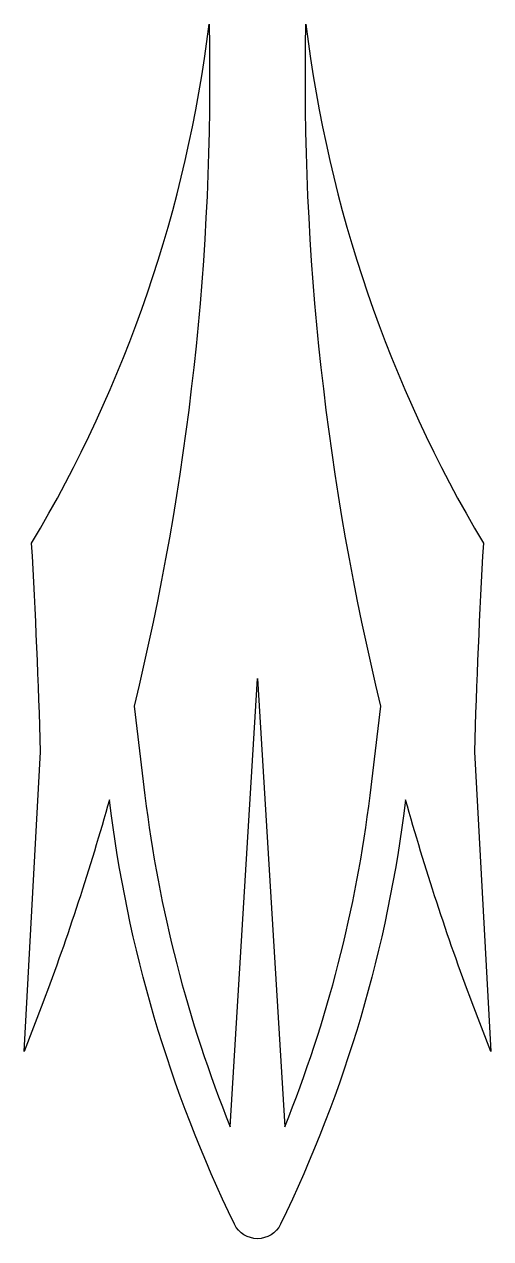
# Model space of a CAD drawing. Header units: millimetres. Extents: x -27 to 27, y -35 to 107.
import ezdxf

# ---------------------------------------------------------------- set-up
doc = ezdxf.new("R2010")
doc.units = ezdxf.units.MM
doc.layers.get('0').update_dxf_attribs({"linetype": 'CONTINUOUS'})

msp = doc.modelspace()

# ---------------------------------------------------------------- linework, layer by layer
msp.add_lwpolyline([(25.43, 21.82), (27.33, -13.32), (25.14, -7.61, -0.020145), (17.35, 16.21, -0.083052), (2.7, -33.57, -0.287226), (0, -35.26, -0.287226), (-2.7, -33.57, -0.083052), (-17.35, 16.21, -0.020145), (-25.14, -7.61), (-27.33, -13.32), (-25.43, 21.82, 0.007437), (-26.47, 46.31, 0.104295), (-5.67, 107.16, -0.064906), (-14.46, 27.2), (-13.19, 16.71, 0.065798), (-3.19, -22.14), (0, 30.43), (3.19, -22.14, 0.065798), (13.19, 16.71), (14.46, 27.2, -0.064906), (5.67, 107.16, 0.104295), (26.47, 46.31, 0.007437)], format="xyb", close=True)

doc.saveas('drawing.dxf')
